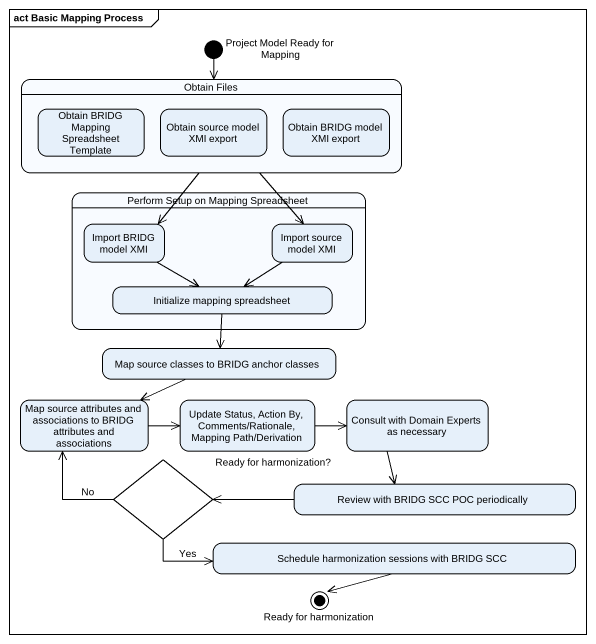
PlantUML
@startuml
mainframe act Basic Mapping Process
hide empty description
state "Project Model Ready for Mapping" as Project_Model_Ready_for <<start>>
state "Obtain Files" as Obtain_Files {
  state "Obtain BRIDG Mapping Spreadsheet Template" as Obtain_BRIDG_Mapping
  state "Obtain source model XMI export" as Obtain_source_model_XMI
  state "Obtain BRIDG model XMI export" as Obtain_BRIDG_model_XMI
}
state "Perform Setup on Mapping Spreadsheet" as Perform_Setup_on_Mapping {
  state "Import BRIDG model XMI" as Import_BRIDG_model_XMI
  state "Import source model XMI" as Import_source_model_XMI
  state "Initialize mapping spreadsheet" as Initialize_mapping
}
state "Map source classes to BRIDG anchor classes" as Map_source_classes_to_BRIDG
state "Map source attributes and associations to BRIDG attributes and associations" as Map_source_attributes_and
state "Update Status, Action By, Comments/Rationale, Mapping Path/Derivation" as Update_Status_Action_By
state "Consult with Domain Experts as necessary" as Consult_with_Domain_Experts
state "Ready for harmonization?" as Ready_for_harmonization <<choice>>
state "Review with BRIDG SCC POC periodically" as Review_with_BRIDG_SCC_POC
state "Schedule harmonization sessions with BRIDG SCC" as Schedule_harmonization
state "Ready for harmonization" as Ready_for_harmonization_2 <<end>>
Project_Model_Ready_for --> Obtain_Files
Obtain_Files --> Import_BRIDG_model_XMI
Obtain_Files --> Import_source_model_XMI
Import_BRIDG_model_XMI -right-> Initialize_mapping
Import_source_model_XMI --> Initialize_mapping
Initialize_mapping --> Map_source_classes_to_BRIDG
Map_source_classes_to_BRIDG -left-> Map_source_attributes_and
Map_source_attributes_and -right-> Update_Status_Action_By
Update_Status_Action_By -right-> Consult_with_Domain_Experts
Consult_with_Domain_Experts --> Review_with_BRIDG_SCC_POC
Ready_for_harmonization -up-> Map_source_attributes_and : No
Ready_for_harmonization -right-> Schedule_harmonization : Yes
Review_with_BRIDG_SCC_POC -left-> Ready_for_harmonization
Schedule_harmonization -left-> Ready_for_harmonization_2
@enduml
